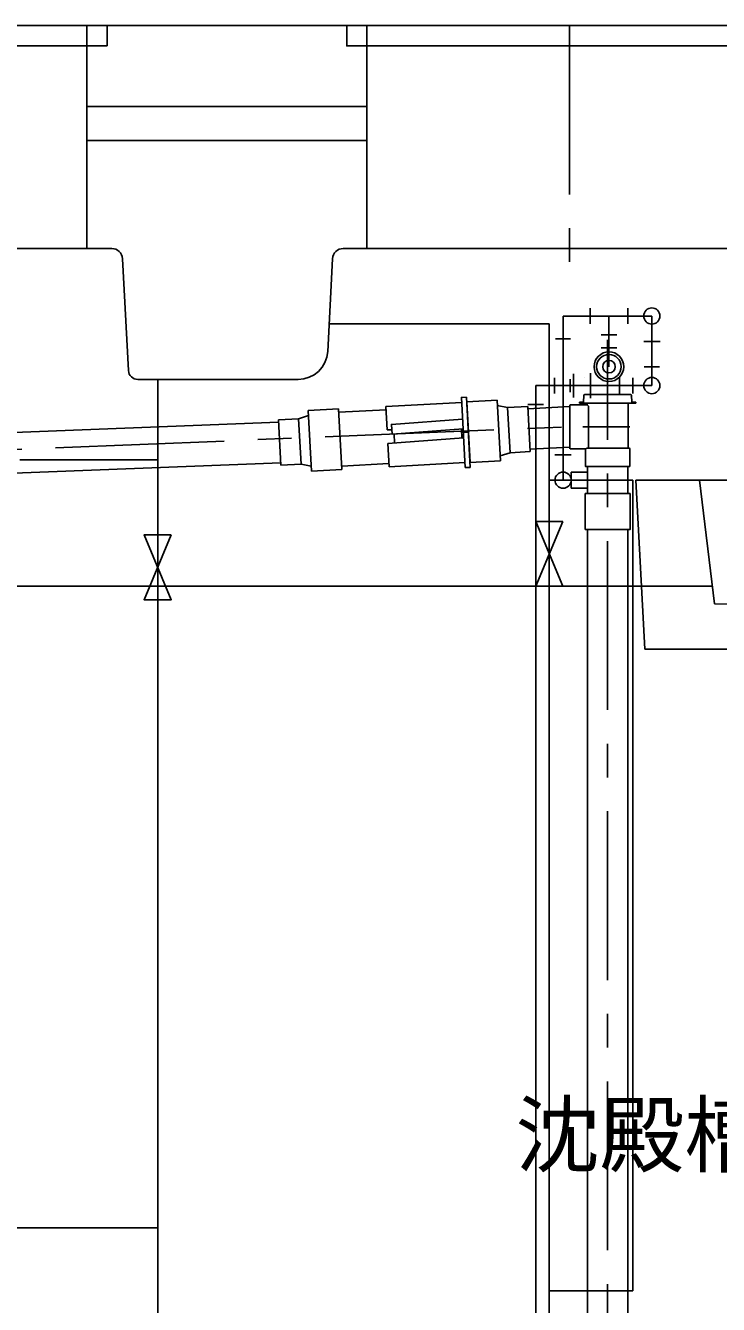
# Model space of a CAD drawing. Units: millimetres, scale not verified. Extents: x -14850 to 14850, y -10500 to 10500.
# Drawn here: x -8426 to -7400, y -5297 to -3404 of the extents above; entities that cross this region are included whole.
import ezdxf
from ezdxf.enums import TextEntityAlignment as Align

# ---------------------------------------------------------------- set-up
doc = ezdxf.new("R2010")
doc.units = ezdxf.units.MM
doc.header["$LTSCALE"] = 50
doc.linetypes.add('CHAIN1', pattern=[8, 5, -1, 1, -1])
doc.linetypes.add('LONG_DASHED1', pattern=[7, 6, -1])
doc.layers.add('0-1_機器', color=3, linetype='Continuous', lineweight=25)
doc.styles.add('ＭＳ ゴシック', font='')
doc.styles.get('ＭＳ ゴシック').set_extended_font_data('MS Gothic')

msp = doc.modelspace()

# ---------------------------------------------------------------- linework, layer by layer
at = {"layer": '0-1_機器', "color": 2}
for p, q in [((-6027.63, -3403.59), (-10655.2, -3403.59)), ((-8335.19, -3403.59), (-8335.19, -3733.59)), ((-8305.19, -3403.59), (-8305.19, -3433.59)), ((-7920.19, -3403.59), (-7920.19, -3733.59)), ((-8815.19, -3433.59), (-8305.19, -3433.59)), ((-7920.19, -3523.59), (-8335.19, -3523.59)), ((-7920.19, -3573.59), (-8335.19, -3573.59))]:
    msp.add_line(p, q, dxfattribs=at)
at = {"layer": '0-1_機器', "linetype": 'CHAIN1'}
for p, q in [((-7620.19, -3403.59), (-7620.19, -3783.59)), ((-7563.69, -5616.78), (-7563.69, -3869.09)), ((-7597.3, -3924.06), (-7597.3, -3924.09)), ((-7530.19, -3952.59), (-7530.13, -3952.65)), ((-9980.19, -4094.59), (-7619.69, -3997.59)), ((-7600.39, -3997.59), (-7530.94, -3997.59))]:
    msp.add_line(p, q, dxfattribs=at)
at = {"layer": '0-1_機器'}
for p, q in [((-8298.18, -3733.59), (-8822.2, -3733.59)), ((-8273.52, -3914.33), (-8282.2, -3748.76)), ((-7971.18, -3748.76), (-7978.36, -3885.9)), ((-7285.18, -3733.59), (-7955.2, -3733.59)), ((-7589.69, -3822.09), (-7589.69, -3845.09)), ((-7533.69, -3845.09), (-7533.69, -3822.09)), ((-7629.69, -4076.59), (-7629.69, -3833.59)), ((-7498.19, -3833.59), (-7629.69, -3833.59)), ((-7561.69, -3833.59), (-7561.69, -3908.59)), ((-7498.19, -3833.59), (-7498.19, -3936.59)), ((-7650.19, -3845.15), (-7976.23, -3845.15)), ((-7650.19, -3845.15), (-7650.19, -5642.25)), ((-7573.19, -3861.59), (-7550.19, -3861.59)), ((-7618.69, -3867.59), (-7640.69, -3867.59)), ((-7573.19, -3880.59), (-7550.19, -3880.59)), ((-7486.09, -3871.09), (-7510.19, -3871.09)), ((-7614.19, -3919.09), (-7614.19, -3954.09)), ((-7589.19, -3918.09), (-7589.19, -3955.09)), ((-7486.69, -3908.59), (-7509.69, -3908.59)), ((-8022.3, -3927.59), (-8259.54, -3927.59)), ((-8230.19, -3927.59), (-8230.19, -5653.81)), ((-7670.19, -3936.59), (-7498.19, -3936.59)), ((-7670.19, -5576.59), (-7670.19, -3936.59)), ((-7642.19, -3948.09), (-7642.19, -3925.09)), ((-7619.19, -3927.09), (-7619.19, -3946.09)), ((-7546.19, -3924.09), (-7546.19, -3949.09)), ((-7526.19, -3925.09), (-7526.19, -3948.09)), ((-7767.15, -4057.66), (-7772.78, -3953.81)), ((-7599.48, -3960.99), (-7598.95, -3950.74)), ((-7597.95, -3949.79), (-7529.43, -3949.79)), ((-7527.89, -3960.99), (-7528.43, -3950.74)), ((-8007.06, -3973.51), (-7962.12, -3971.08)), ((-8007.06, -3973.51), (-8002.19, -4063.38)), ((-7962.12, -3971.08), (-7957.25, -4060.95)), ((-7891.95, -3972.28), (-7961.85, -3976.07)), ((-7892.2, -3967.79), (-7779.86, -3961.7)), ((-7892.2, -3967.79), (-7890.33, -4002.24)), ((-7727.47, -3958.37), (-7772.4, -3960.8)), ((-7727.47, -3958.37), (-7722.6, -4048.23)), ((-7708.24, -4035.94), (-7711.87, -3969.04)), ((-7678.29, -4034.32), (-7681.91, -3967.41)), ((-7681.72, -3970.91), (-7619.69, -3967.55)), ((-7681.69, -3964.59), (-7658.69, -3964.59)), ((-7619.69, -4030.04), (-7619.69, -3965.14)), ((-7619.39, -3964.84), (-7594.19, -3964.84)), ((-7599.48, -3960.99), (-7605.31, -3960.99)), ((-7605.31, -3962.79), (-7605.31, -3960.99)), ((-7605.31, -3962.79), (-7522.06, -3962.79)), ((-7594.19, -3964.84), (-7594.19, -3962.79)), ((-7594.19, -3964.84), (-7592.19, -3967.09)), ((-7592.19, -4029.09), (-7592.19, -3967.09)), ((-7533.19, -4028.09), (-7533.19, -3962.79)), ((-7527.89, -3960.99), (-7522.06, -3960.99)), ((-7522.06, -3962.79), (-7522.06, -3960.99)), ((-8051.18, -3990.92), (-8502.9, -4008.35)), ((-8047.74, -4054.33), (-8051.37, -3987.43)), ((-8021.41, -3985.81), (-8017.79, -4052.71)), ((-7883.45, -4002.01), (-7890.33, -4002.24)), ((-7889.25, -4022.21), (-7777.05, -4013.72)), ((-7882.95, -4008.7), (-7777.75, -4000.74)), ((-7879.98, -4008.47), (-7879.28, -4021.46)), ((-7780.24, -4000.93), (-7779.54, -4013.91)), ((-7769.97, -4005.73), (-7779.95, -4006.27)), ((-7889.25, -4022.21), (-7887.38, -4056.66)), ((-7678.48, -4030.82), (-7619.69, -4027.64)), ((-7619.39, -4030.34), (-7596.44, -4030.34)), ((-7596.44, -4030.34), (-7594.08, -4029.09)), ((-7596.44, -4056.29), (-7596.44, -4030.34)), ((-7531.94, -4029.09), (-7594.08, -4029.09)), ((-7530.94, -4056.29), (-7530.94, -4030.09)), ((-8499.65, -4068.27), (-8047.93, -4050.84)), ((-8230.19, -4046.59), (-8434.19, -4046.59)), ((-7887.38, -4056.66), (-7775.05, -4050.57)), ((-7722.6, -4048.23), (-7767.53, -4050.67)), ((-7617.69, -4039.09), (-7641.69, -4039.09)), ((-8002.19, -4063.38), (-7957.25, -4060.95)), ((-7887.63, -4052.17), (-7957.52, -4055.95)), ((-7767.15, -4057.66), (-7774.64, -4058.06)), ((-7617.69, -4064.59), (-7617.69, -4088.59)), ((-7593.69, -4064.59), (-7617.69, -4064.59)), ((-7531.24, -4056.59), (-7596.14, -4056.59)), ((-7593.69, -4056.59), (-7593.69, -4096.59)), ((-7533.69, -4096.59), (-7533.69, -4056.59)), ((-7649.19, -4076.59), (-7526.19, -4076.59)), ((-7617.69, -4088.59), (-7593.69, -4088.59)), ((-7526.19, -4076.59), (-7526.19, -5276.59)), ((-7148.24, -4076.59), (-7521.74, -4076.59)), ((-7521.74, -4076.59), (-7508.64, -4326.59)), ((-7597.19, -4149.59), (-7597.19, -4096.59)), ((-7597.19, -4096.59), (-7530.19, -4096.59)), ((-7670.19, -4233.59), (-7630.19, -4137.59)), ((-7593.69, -5478.59), (-7593.69, -4149.59)), ((-7533.69, -5478.59), (-7533.69, -4149.59)), ((-10221.32, -4233.59), (-7408.47, -4233.59)), ((-7311.46, -4326.59), (-7508.64, -4326.59)), ((-9170.19, -5183.59), (-8230.19, -5183.59)), ((-7526.19, -5276.59), (-7650.19, -5276.59))]:
    msp.add_line(p, q, dxfattribs=at)
at = {"layer": '0-1_機器', "linetype": 'LONG_DASHED1'}
for p, q in [((-7772.4, -3960.8), (-7767.53, -4050.67)), ((-7527.19, -4076.59), (-7646.69, -4076.59))]:
    msp.add_line(p, q, dxfattribs=at)
at = {"layer": '0-1_機器', "color": 2}
msp.add_lwpolyline([(-7950.19, -3403.59), (-7950.19, -3433.59), (-7290.19, -3433.59)], dxfattribs=at)
at = {"layer": '0-1_機器'}
for points in [[(-7772.78, -3953.81), (-7780.27, -3954.22), (-7774.64, -4058.06)], [(-7681.91, -3967.41), (-7711.87, -3969.04), (-7727.06, -3965.85)], [(-8051.37, -3987.43), (-8021.41, -3985.81), (-8006.65, -3981)], [(-7778.53, -3986.39), (-7884.04, -3994.18), (-7882.95, -4008.7)], [(-7678.29, -4034.32), (-7708.24, -4035.94), (-7723, -4040.75)], [(-8047.74, -4054.33), (-8017.79, -4052.71), (-8002.59, -4055.89)], [(-7427.75, -4076.59), (-7405.29, -4259.52), (-7318.27, -4261.8)], [(-7597.19, -4149.59), (-7530.19, -4149.59), (-7530.19, -4096.59)], [(-7630.19, -4137.59), (-7670.19, -4137.59), (-7630.19, -4233.59)]]:
    msp.add_lwpolyline(points, dxfattribs=at)
msp.add_lwpolyline([(-8210.19, -4157.59), (-8250.19, -4157.59), (-8210.19, -4253.59), (-8250.19, -4253.59)], close=True, dxfattribs=at)
for centre, radius in [((-7498.19, -3833.59), 12), ((-7561.69, -3908.59), 22), ((-7561.75, -3908.63), 18.19), ((-7498.19, -3936.59), 12), ((-7629.69, -4076.59), 12)]:
    msp.add_circle(centre, radius, dxfattribs=at)
for centre, radius, start, end in [((-8298.18, -3749.59), 16, 3, 90), ((-7955.2, -3749.59), 16, 90, 177), ((-8022.3, -3883.59), 44, 270, 357), ((-7561.69, -3908.59), 9.2, 90, 270), ((-7561.69, -3908.59), 9.2, 270, 90), ((-8259.54, -3913.59), 14, 182.99998, 270), ((-7597.95, -3950.79), 1, 90, 177), ((-7529.43, -3950.79), 1, 3, 90), ((-7532.19, -4028.09), 1, 180, 270), ((-7531.94, -4030.09), 1, 0, 90), ((-7596.14, -4056.29), 0.3, 180, 270), ((-7531.24, -4056.29), 0.3, 270, 0)]:
    msp.add_arc(centre, radius, start, end, dxfattribs=at)

# ---------------------------------------------------------------- texts
at = {"layer": '0-1_機器', "color": 4, "style": 'ＭＳ ゴシック'}
msp.add_text('沈殿槽', height=91.79, dxfattribs=at).set_placement((-7700.64, -5118.93), align=Align.BOTTOM_LEFT)

doc.saveas('drawing.dxf')
